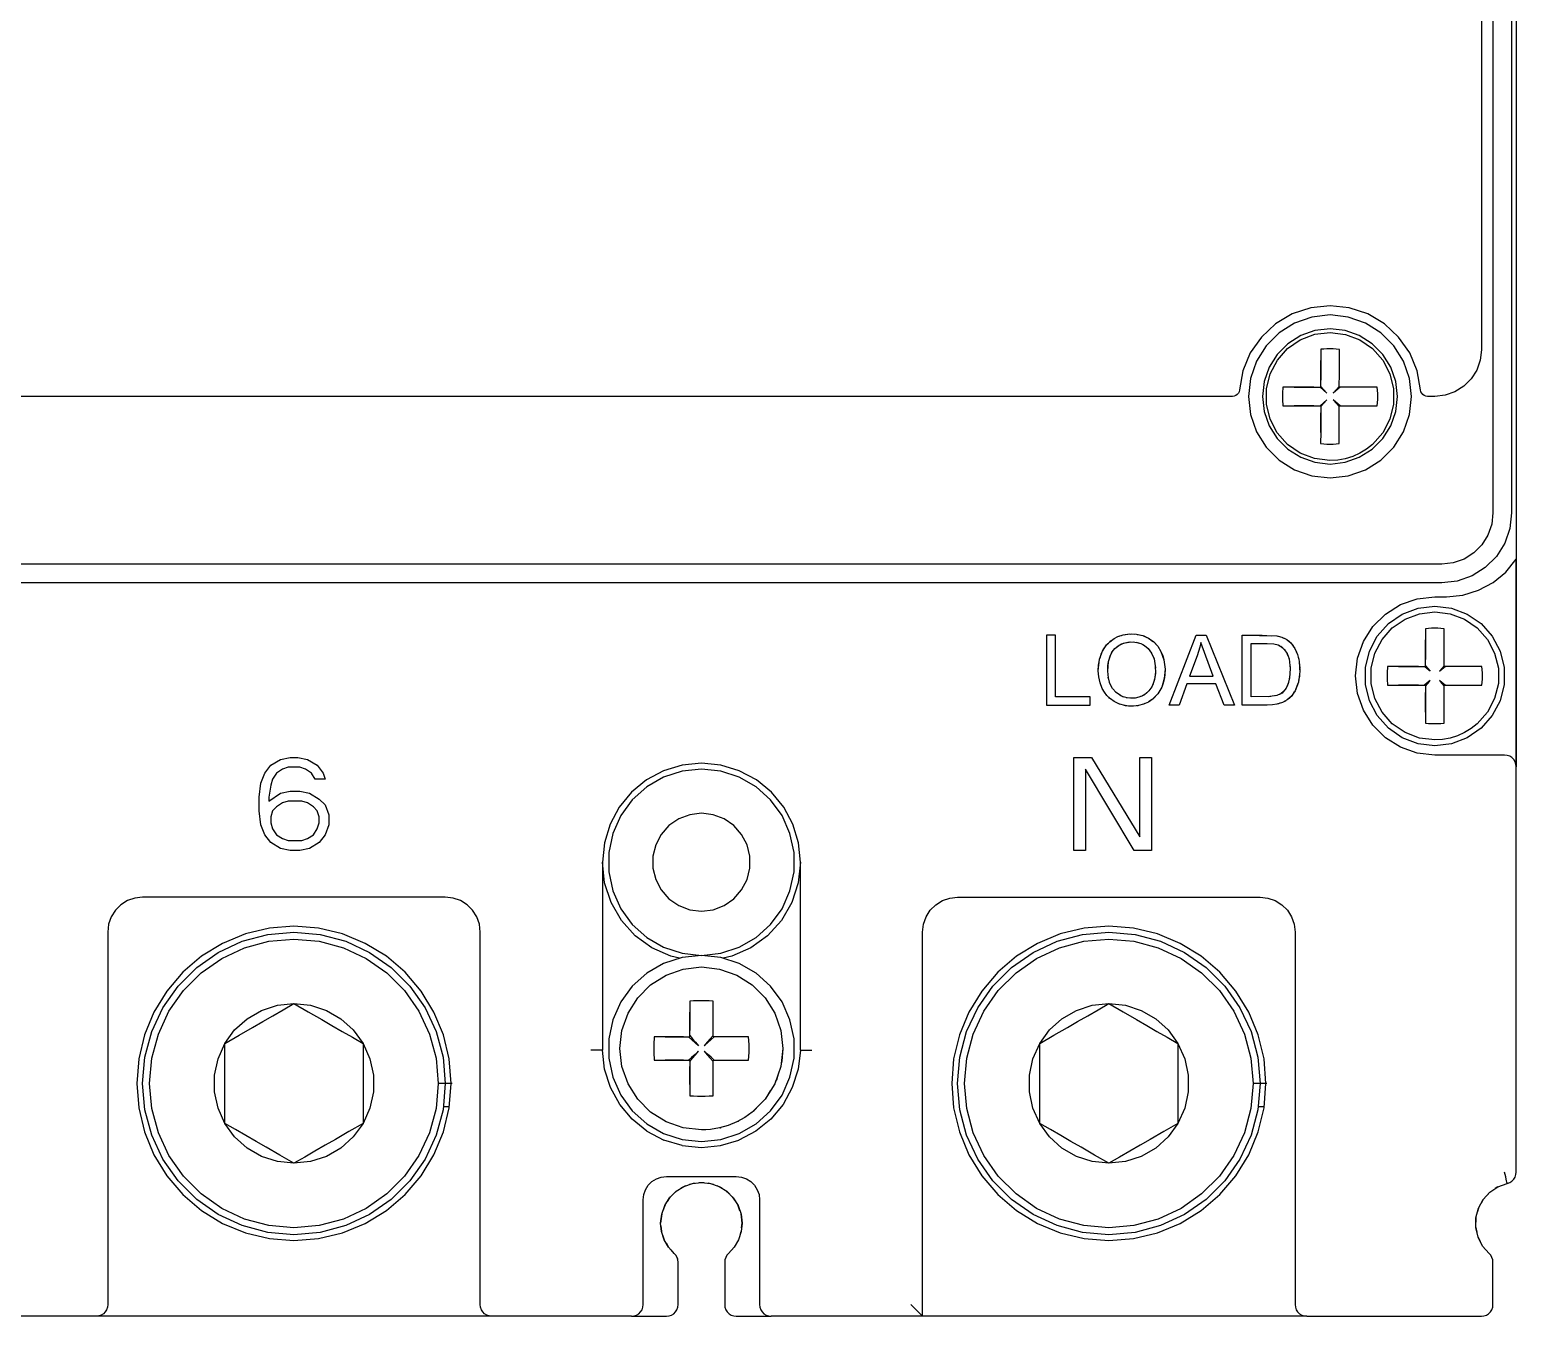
# Model space of a CAD drawing. Header units: millimetres. Extents: x 0 to 140, y 0 to 165.
# Drawn here: x 76.2 to 140, y 0 to 55.3 of the extents above; entities that cross this region are included whole.
import ezdxf

# ---------------------------------------------------------------- set-up
doc = ezdxf.new("R2010")
doc.units = ezdxf.units.MM

# ---------------------------------------------------------------- blocks, each defined once
blk = doc.blocks.new('CHINT_c12300cec1bf50f1a5ea04797eda94dc_FACE_0')
at = {"color": 141, "linetype": 'Continuous', "true_color": 0x40d9ff}
for p, q in [((131.601, 41.046), (131.601, 40.202)), ((131.298, 39.901), (130.454, 39.901)), ((130.454, 39.101), (131.298, 39.101)), ((131.599, 38.798), (131.599, 37.954)), ((122.758, 28.672), (122.934, 28.807)), ((122.98, 28.833), (123.135, 28.901)), ((123.182, 28.918), (123.39, 28.957)), ((123.432, 28.957), (123.61, 28.95)), ((123.667, 28.942), (123.872, 28.886)), ((123.953, 28.843), (124.036, 28.8)), ((128.618, 28.896), (129.592, 28.875)), ((129.762, 28.833), (129.832, 28.799)), ((129.883, 28.772), (129.967, 28.699)), ((136.1, 29.055), (136.1, 28.206)), ((122.454, 27.705), (122.487, 28.102)), ((122.489, 28.117), (122.568, 28.38)), ((122.62, 28.486), (122.648, 28.537)), ((124.184, 28.676), (124.215, 28.639)), ((124.314, 28.507), (124.346, 28.449)), ((124.427, 28.262), (124.442, 28.218)), ((130.028, 28.644), (130.072, 28.584)), ((130.15, 28.472), (130.181, 28.398)), ((130.234, 28.256), (130.251, 28.175)), ((124.5, 27.658), (124.477, 27.447)), ((124.491, 27.96), (124.498, 27.831)), ((130.275, 27.552), (130.235, 27.291)), ((130.282, 27.9), (130.287, 27.73)), ((135.794, 27.9), (134.945, 27.9)), ((122.49, 27.38), (122.476, 27.449)), ((122.564, 27.143), (122.535, 27.221)), ((122.673, 26.945), (122.658, 26.965)), ((124.216, 26.854), (124.047, 26.708)), ((124.363, 27.07), (124.331, 27.013)), ((124.465, 27.365), (124.387, 27.122)), ((130.117, 26.979), (130.106, 26.961)), ((130.216, 27.212), (130.144, 27.036)), ((134.945, 27.1), (135.794, 27.1)), ((122.82, 26.779), (122.797, 26.802)), ((123.042, 26.633), (122.985, 26.661)), ((123.151, 26.591), (123.105, 26.606)), ((123.373, 26.547), (123.249, 26.565)), ((123.601, 26.547), (123.436, 26.541)), ((123.795, 26.585), (123.625, 26.548)), ((123.922, 26.634), (123.858, 26.609)), ((124.034, 26.698), (123.937, 26.642)), ((129.458, 26.615), (129.34, 26.608)), ((129.733, 26.664), (129.668, 26.649)), ((129.882, 26.729), (129.833, 26.706)), ((129.994, 26.815), (129.895, 26.738)), ((136.1, 26.794), (136.1, 25.945)), ((104.5, 13.053), (104.5, 12.272)), ((104.228, 12), (103.447, 12)), ((108.5, 11.5), (108.457, 10.95)), ((103.447, 11), (104.228, 11)), ((108.457, 10.95), (108.426, 10.841)), ((108.457, 10.95), (108.438, 10.95)), ((100.844, 10.607), (100.844, 10.607)), ((104.5, 10.728), (104.5, 9.947)), ((109.156, 10.607), (109.156, 10.607)), ((94.288, 10), (93.7, 10)), ((101.095, 9.822), (101.095, 9.822)), ((108.905, 9.822), (108.905, 9.822)), ((129.288, 10), (128.7, 10)), ((94.171, 9), (93.913, 9)), ((101.492, 9.1), (101.492, 9.1)), ((108.508, 9.1), (108.508, 9.1)), ((129.171, 9), (128.913, 9)), ((102.021, 8.468), (102.021, 8.468)), ((107.979, 8.468), (107.979, 8.468)), ((107.338, 7.95), (107.338, 7.95)), ((103.391, 7.566), (103.391, 7.566)), ((103.665, 5.125), (103.525, 4.922)), ((103.963, 5.402), (103.787, 5.246)), ((104.316, 5.603), (104.113, 5.496)), ((104.707, 5.717), (104.486, 5.662)), ((105.113, 5.737), (104.886, 5.737)), ((105.514, 5.663), (105.293, 5.717)), ((105.887, 5.496), (105.683, 5.603)), ((106.213, 5.246), (106.037, 5.402)), ((106.474, 4.923), (106.334, 5.125)), ((138.859, 5.327), (138.745, 5.202)), ((139.212, 5.562), (139.094, 5.484)), ((139.611, 5.706), (139.611, 5.706)), ((139.717, 5.743), (139.717, 5.743)), ((103.44, 4.786), (103.343, 4.53)), ((106.656, 4.532), (106.56, 4.786)), ((138.371, 4.64), (138.324, 4.458)), ((138.573, 5.013), (138.487, 4.853)), ((103.299, 4.404), (103.25, 4)), ((103.262, 3.884), (103.289, 3.634)), ((106.75, 4.001), (106.701, 4.404)), ((106.728, 3.793), (106.75, 4)), ((138.265, 4.229), (138.263, 4.037)), ((103.334, 3.497), (103.403, 3.285)), ((106.644, 3.428), (106.711, 3.635)), ((138.261, 3.805), (138.306, 3.615)), ((138.359, 3.392), (138.45, 3.216)), ((103.481, 3.15), (103.588, 2.967)), ((106.097, 2.618), (106.097, 2.618)), ((106.167, 2.696), (106.167, 2.696)), ((138.553, 3.015), (138.685, 2.865)), ((106.011, 2.428), (106.011, 2.428)), ((106.044, 2.527), (106.044, 2.527)), ((96, 0), (79, 0)), ((103.611, 0.013), (103.611, 0.013)), ((103.717, 0.05), (103.717, 0.05)), ((103.812, 0.109), (103.812, 0.109)), ((103.891, 0.188), (103.891, 0.188)), ((103.95, 0.283), (103.95, 0.283)), ((103.987, 0.389), (103.987, 0.389)), ((114.5, 0), (108, 0)), ((131, 0), (114.5, 0)), ((138.611, 0.013), (138.611, 0.013)), ((138.812, 0.109), (138.812, 0.109)), ((138.891, 0.188), (138.891, 0.188)), ((138.95, 0.283), (138.95, 0.283)), ((138.987, 0.389), (138.987, 0.389))]:
    blk.add_line(p, q, dxfattribs=at)
for points in [[(139.8, 130.5), (139.8, 34.5), (139.725, 33.832), (139.503, 33.198), (139.145, 32.63), (138.67, 32.155), (138.102, 31.797), (137.468, 31.575), (136.8, 31.5), (3.2, 31.5), (2.532, 31.575), (1.898, 31.797), (1.33, 32.155), (0.855, 32.63), (0.497, 33.198), (0.275, 33.832)], [(139, 130.5), (139, 34.5), (138.945, 34.01), (138.782, 33.545), (138.52, 33.128), (138.172, 32.78), (137.755, 32.518), (137.29, 32.355), (136.8, 32.3), (3.2, 32.3), (2.71, 32.355), (2.245, 32.518), (1.828, 32.78), (1.48, 33.128), (1.218, 33.545), (1.055, 34.01), (1, 34.5), (1, 130.5)], [(138.5, 118.5), (138.5, 41.5), (138.45, 41.055), (138.302, 40.632), (138.064, 40.253), (137.747, 39.936), (137.368, 39.698), (136.945, 39.55), (136.5, 39.5), (136.189, 39.5), (136.115, 39.509), (136.046, 39.537), (135.985, 39.58), (135.937, 39.638), (135.905, 39.705), (135.89, 39.779), (135.742, 40.599), (135.423, 41.369), (134.947, 42.054), (134.337, 42.622), (133.62, 43.048), (132.829, 43.311), (132, 43.4), (131.171, 43.311), (130.38, 43.048), (129.663, 42.622), (129.053, 42.054), (128.577, 41.369), (128.258, 40.599), (128.11, 39.779), (128.095, 39.705), (128.063, 39.638), (128.015, 39.58), (127.954, 39.537), (127.885, 39.509), (127.811, 39.5), (12.189, 39.5)], [(139.8, 60.1), (140, 60.1), (140, 60.586), (140, 23.6), (140, 32.51)], [(140, 60.1), (140, 33.719), (140, 33.067), (140, 32.828), (140, 32.689), (140, 32.61), (140, 32.554), (140, 32.523), (140, 32.513), (140, 32.51)], [(132.779, 42.912), (132, 43), (131.221, 42.912), (130.481, 42.653), (129.818, 42.236), (129.264, 41.682), (128.847, 41.019), (128.588, 40.279), (128.5, 39.5), (128.588, 38.721), (128.847, 37.981), (129.264, 37.318), (129.818, 36.764), (130.481, 36.347), (131.221, 36.088), (132, 36), (132.779, 36.088), (133.519, 36.347), (134.182, 36.764), (134.736, 37.318), (135.153, 37.981), (135.412, 38.721), (135.5, 39.5), (135.412, 40.279), (135.153, 41.019), (134.736, 41.682), (134.182, 42.236), (133.519, 42.653), (132.779, 42.912)], [(131.355, 36.673), (132, 36.6), (132.645, 36.673), (133.258, 36.887), (133.808, 37.233), (134.267, 37.692), (134.613, 38.242), (134.827, 38.855), (134.9, 39.5), (134.827, 40.145), (134.613, 40.758), (134.267, 41.308), (133.808, 41.767), (133.258, 42.113), (132.645, 42.327), (132, 42.4), (131.355, 42.327), (130.742, 42.113), (130.192, 41.767), (129.733, 41.308), (129.387, 40.758), (129.173, 40.145), (129.1, 39.5), (129.173, 38.855), (129.387, 38.242), (129.733, 37.692), (130.192, 37.233), (130.742, 36.887), (131.355, 36.673)], [(132.329, 36.77), (131.997, 36.75), (131.339, 36.831), (130.72, 37.066), (130.174, 37.443), (129.735, 37.94), (129.428, 38.527), (129.27, 39.171), (129.27, 39.834), (129.43, 40.478), (129.738, 41.064), (130.178, 41.56), (130.724, 41.936), (131.344, 42.171), (132.003, 42.25), (132.661, 42.169), (133.28, 41.934), (133.826, 41.557), (134.265, 41.06), (134.572, 40.473), (134.73, 39.829), (134.73, 39.166), (134.57, 38.522), (134.262, 37.936), (133.822, 37.44), (133.56, 37.235), (133.276, 37.064), (132.973, 36.928), (132.656, 36.829), (132.329, 36.77)], [(131.599, 37.954), (131.598, 37.476), (131.731, 37.461), (131.864, 37.453), (131.998, 37.45), (132.132, 37.453), (132.265, 37.461), (132.398, 37.475), (132.399, 37.954), (132.399, 38.504), (132.4, 39.1), (132.996, 39.099), (133.546, 39.099), (134.024, 39.098), (134.047, 39.364), (134.047, 39.632), (134.025, 39.898), (133.546, 39.899), (132.996, 39.899), (132.4, 39.9), (132.401, 40.496), (132.401, 41.046), (132.402, 41.524), (132.269, 41.539), (132.136, 41.547), (132.002, 41.55), (131.868, 41.547), (131.735, 41.539), (131.602, 41.525), (131.601, 41.046)], [(131.601, 40.202), (131.601, 40.496), (131.601, 41.046)], [(130.454, 39.901), (129.976, 39.902), (129.953, 39.636), (129.953, 39.368), (129.975, 39.102), (130.454, 39.101)], [(130.454, 39.901), (131.004, 39.901), (131.298, 39.901)], [(131.298, 39.901), (131.6, 39.9), (131.601, 40.202)], [(131.6, 39.929), (131.861, 39.639), (131.571, 39.9)], [(132.429, 39.9), (132.139, 39.639), (132.4, 39.929)], [(131.298, 39.101), (131.004, 39.101), (130.454, 39.101)], [(131.298, 39.101), (131.6, 39.1), (131.599, 38.798)], [(131.6, 39.071), (131.861, 39.361), (131.571, 39.1)], [(132.429, 39.1), (132.139, 39.361), (132.4, 39.071)], [(131.599, 37.954), (131.599, 38.504), (131.599, 38.798)], [(140, 23.6), (139.987, 23.711), (139.95, 23.817), (139.891, 23.912), (139.812, 23.991), (139.717, 24.05), (139.611, 24.087), (139.5, 24.1), (136.5, 24.1), (135.743, 24.185), (135.025, 24.437), (134.38, 24.842), (133.842, 25.38), (133.437, 26.025), (133.185, 26.743), (133.1, 27.5), (133.185, 28.257), (133.437, 28.975), (133.842, 29.62), (134.38, 30.158), (135.025, 30.563), (135.743, 30.815), (136.5, 30.9), (137, 30.9), (137.705, 30.97), (138.382, 31.176), (139.006, 31.511), (139.552, 31.961), (140, 32.51)], [(135.782, 30.413), (136.5, 30.5), (137.218, 30.413), (137.894, 30.156), (138.489, 29.746), (138.969, 29.204), (139.305, 28.564), (139.478, 27.862), (139.478, 27.138), (139.305, 26.436), (138.969, 25.796), (138.489, 25.254), (137.894, 24.844), (137.218, 24.587), (136.5, 24.5), (135.782, 24.587), (135.106, 24.844), (134.511, 25.254), (134.031, 25.796), (133.695, 26.436), (133.522, 27.138), (133.522, 27.862), (133.695, 28.564), (134.031, 29.204), (134.511, 29.746), (135.106, 30.156), (135.782, 30.413)], [(136.831, 24.77), (136.5, 24.75), (135.842, 24.83), (135.222, 25.065), (134.676, 25.442), (134.237, 25.938), (133.929, 26.525), (133.77, 27.169), (133.77, 27.831), (133.929, 28.475), (134.237, 29.062), (134.676, 29.558), (135.222, 29.935), (135.842, 30.17), (136.5, 30.25), (137.158, 30.17), (137.778, 29.935), (138.324, 29.558), (138.763, 29.062), (139.071, 28.475), (139.23, 27.831), (139.23, 27.169), (139.071, 26.525), (138.763, 25.938), (138.324, 25.442), (138.062, 25.237), (137.778, 25.065), (137.475, 24.929), (137.158, 24.83), (136.831, 24.77)], [(136.1, 25.945), (136.1, 25.474), (136.233, 25.46), (136.366, 25.453), (136.5, 25.45), (136.634, 25.453), (136.767, 25.46), (136.9, 25.474), (136.9, 25.945), (136.9, 26.496), (136.9, 27.1), (137.504, 27.1), (138.055, 27.1), (138.526, 27.1), (138.547, 27.366), (138.547, 27.634), (138.526, 27.9), (138.055, 27.9), (137.504, 27.9), (136.9, 27.9), (136.9, 28.504), (136.9, 29.055), (136.9, 29.526), (136.767, 29.54), (136.634, 29.547), (136.5, 29.55), (136.366, 29.547), (136.233, 29.54), (136.1, 29.526), (136.1, 29.055)], [(120.216, 26.604), (120.216, 29.25), (119.819, 29.25), (119.819, 26.25), (121.694, 26.25), (121.694, 26.604), (120.216, 26.604)], [(124.739, 28.551), (124.865, 28.193), (124.913, 27.791), (124.882, 27.383), (124.77, 27.012), (124.602, 26.728), (124.403, 26.52), (124.197, 26.378), (123.995, 26.287), (123.78, 26.228), (123.56, 26.201), (123.34, 26.205), (123.126, 26.24), (122.923, 26.305), (122.735, 26.396), (122.567, 26.513), (122.421, 26.654), (122.31, 26.8), (122.217, 26.962), (122.122, 27.202), (122.065, 27.454), (122.045, 27.711), (122.1, 28.219), (122.226, 28.566), (122.405, 28.835), (122.538, 28.97), (122.727, 29.108), (122.893, 29.192), (123.117, 29.264), (123.396, 29.301), (123.683, 29.291), (123.958, 29.23), (124.208, 29.118), (124.427, 28.962), (124.601, 28.774), (124.739, 28.551)], [(122.258, 28.615), (122.307, 28.705), (122.393, 28.817)], [(122.414, 28.843), (122.421, 28.853), (122.481, 28.911)], [(122.547, 28.976), (122.556, 28.985), (122.628, 29.035)], [(122.744, 29.116), (122.756, 29.124), (122.793, 29.141)], [(122.758, 28.672), (122.83, 28.736), (122.906, 28.791), (123.05, 28.871), (123.206, 28.927), (123.372, 28.956), (123.542, 28.96), (123.709, 28.936), (123.87, 28.887), (124.034, 28.801), (124.192, 28.67), (124.332, 28.483), (124.44, 28.231), (124.496, 27.933), (124.501, 27.614), (124.463, 27.347), (124.409, 27.168), (124.346, 27.033), (124.216, 26.854)], [(122.937, 29.206), (122.977, 29.224), (123.044, 29.241)], [(123.167, 29.271), (123.219, 29.283), (123.318, 29.291)], [(123.436, 29.299), (123.483, 29.303), (123.595, 29.294)], [(123.712, 29.284), (123.747, 29.281), (123.871, 29.249)], [(123.977, 29.221), (123.998, 29.215), (124.136, 29.15)], [(124.217, 29.112), (124.227, 29.107), (124.396, 28.984)], [(124.428, 28.96), (124.43, 28.959), (124.544, 28.836)], [(124.602, 28.774), (124.602, 28.773), (124.739, 28.551)], [(125.518, 26.25), (125.097, 26.25), (126.249, 29.25), (126.677, 29.25), (127.904, 26.25), (127.452, 26.25), (127.102, 27.159), (125.848, 27.159), (125.518, 26.25)], [(126.355, 28.55), (126.292, 28.362), (125.962, 27.482), (126.979, 27.482), (126.453, 28.935), (126.409, 28.741), (126.355, 28.55)], [(128.221, 29.25), (129.09, 29.251), (129.493, 29.226)], [(128.221, 29.25), (129.714, 29.222), (129.928, 29.166), (130.142, 29.057), (130.311, 28.916), (130.49, 28.678), (130.605, 28.422), (130.675, 28.129), (130.7, 27.691), (130.64, 27.228), (130.502, 26.864), (130.338, 26.621), (130.165, 26.466), (129.964, 26.358), (129.722, 26.288), (129.524, 26.26), (129.304, 26.25), (128.221, 26.25), (128.221, 29.25)], [(129.994, 26.815), (129.938, 26.766), (129.874, 26.724), (129.715, 26.656), (129.419, 26.609), (128.618, 26.604), (128.618, 28.896)], [(128.618, 28.896), (129.297, 28.895), (129.585, 28.877), (129.774, 28.83), (129.892, 28.767), (130.034, 28.638), (130.158, 28.459), (130.244, 28.229), (130.292, 27.811), (130.266, 27.417), (130.206, 27.172), (130.114, 26.972), (129.994, 26.815)], [(129.763, 29.209), (129.787, 29.207), (129.838, 29.19)], [(129.979, 29.14), (130.029, 29.123), (130.084, 29.086)], [(130.19, 29.017), (130.231, 28.99), (130.263, 28.956)], [(130.355, 28.858), (130.414, 28.795), (130.449, 28.733)], [(136.1, 28.206), (136.1, 28.504), (136.1, 29.055)], [(122.045, 27.711), (122.057, 27.959), (122.092, 28.187), (122.098, 28.205)], [(122.121, 28.279), (122.185, 28.478), (122.213, 28.531)], [(122.454, 27.705), (122.463, 27.926), (122.49, 28.125), (122.55, 28.344), (122.64, 28.527), (122.758, 28.672)], [(124.739, 28.551), (124.814, 28.372), (124.862, 28.204)], [(124.866, 28.189), (124.868, 28.18), (124.888, 28.007)], [(130.529, 28.592), (130.564, 28.529), (130.58, 28.478)], [(130.634, 28.3), (130.659, 28.217), (130.664, 28.173)], [(135.794, 27.9), (136.1, 27.9), (136.1, 28.206)], [(124.216, 26.854), (124.126, 26.767), (124.029, 26.694), (123.922, 26.633), (123.794, 26.584), (123.627, 26.548), (123.454, 26.539), (123.282, 26.556), (123.117, 26.6), (122.994, 26.655), (122.811, 26.786), (122.661, 26.959), (122.549, 27.171), (122.479, 27.42), (122.454, 27.705)], [(124.913, 27.782), (124.914, 27.774), (124.886, 27.408), (124.883, 27.394)], [(130.692, 27.623), (130.687, 27.492), (130.649, 27.299)], [(130.681, 28.026), (130.7, 27.86), (130.696, 27.762)], [(134.945, 27.9), (134.474, 27.9), (134.453, 27.634), (134.453, 27.366), (134.474, 27.1), (134.945, 27.1)], [(134.945, 27.9), (135.496, 27.9), (135.794, 27.9)], [(136.1, 27.939), (136.196, 27.824), (136.296, 27.704), (136.177, 27.803), (136.061, 27.9)], [(136.9, 27.939), (136.803, 27.823), (136.704, 27.704), (136.824, 27.804), (136.939, 27.9)], [(124.749, 26.977), (124.723, 26.917), (124.621, 26.76)], [(124.873, 27.353), (124.823, 27.15), (124.784, 27.058)], [(130.631, 27.204), (130.624, 27.168), (130.52, 26.899), (130.508, 26.879)], [(135.794, 27.1), (135.496, 27.1), (134.945, 27.1)], [(135.794, 27.1), (136.1, 27.1), (136.1, 26.794)], [(136.1, 27.061), (136.197, 27.177), (136.296, 27.296), (136.176, 27.196), (136.061, 27.1)], [(136.939, 27.1), (136.823, 27.197), (136.704, 27.296), (136.804, 27.176), (136.9, 27.061)], [(122.377, 26.711), (122.353, 26.737), (122.339, 26.762)], [(122.546, 26.534), (122.527, 26.547), (122.494, 26.584)], [(122.734, 26.397), (122.732, 26.398), (122.72, 26.407)], [(123.015, 26.275), (122.961, 26.29), (122.945, 26.298)], [(123.263, 26.218), (123.212, 26.222), (123.176, 26.232)], [(123.512, 26.202), (123.476, 26.199), (123.423, 26.203)], [(123.76, 26.225), (123.744, 26.221), (123.688, 26.216)], [(124.044, 26.309), (124.005, 26.29), (124, 26.289)], [(124.334, 26.472), (124.233, 26.399), (124.214, 26.39)], [(124.596, 26.721), (124.589, 26.712), (124.425, 26.538), (124.412, 26.529)], [(129.844, 26.323), (129.782, 26.301), (129.758, 26.298)], [(130.107, 26.435), (130.053, 26.398), (130.012, 26.383)], [(130.291, 26.579), (130.239, 26.523), (130.199, 26.497)], [(130.467, 26.811), (130.389, 26.684), (130.358, 26.651)], [(136.1, 25.945), (136.1, 26.496), (136.1, 26.794)], [(86.917, 22.468), (87.333, 22.553), (87.75, 22.553), (88.167, 22.468), (88.583, 22.213), (88.833, 21.957), (89, 21.532), (89, 21.106), (88.833, 20.681), (88.583, 20.34), (88.167, 20.085), (87.75, 20), (87.333, 20), (86.917, 20.085), (86.5, 20.34), (86.25, 20.681), (86.083, 21.106), (86, 21.702), (86, 22.298), (86.083, 22.894), (86.25, 23.319), (86.5, 23.66), (86.917, 23.915), (87.333, 24), (87.667, 24), (88.083, 23.915), (88.5, 23.66), (88.75, 23.319), (88.833, 23.064), (88.417, 23.064), (88.25, 23.319), (88, 23.489), (87.75, 23.574), (87.25, 23.574), (87, 23.489), (86.75, 23.319), (86.583, 23.064), (86.5, 22.809), (86.417, 22.298), (86.417, 22.128), (86.917, 22.468)], [(109.25, 19.5), (109.168, 20.329), (108.926, 21.126), (108.534, 21.861), (108.005, 22.505), (107.361, 23.034), (106.626, 23.426), (105.829, 23.668), (105, 23.75), (104.171, 23.668), (103.374, 23.426), (102.639, 23.034), (101.995, 22.505), (101.466, 21.861), (101.074, 21.126), (100.832, 20.329), (100.75, 19.5)], [(124.333, 24), (124.333, 20), (123.583, 20), (121.5, 23.489), (121.5, 20), (121, 20), (121, 24), (121.75, 24), (123.833, 20.596), (123.833, 24), (124.333, 24)], [(105, 15.5), (105.832, 15.587), (106.627, 15.846), (107.351, 16.264), (107.973, 16.823), (108.464, 17.5), (108.804, 18.264), (108.978, 19.082), (108.978, 19.918), (108.804, 20.736), (108.464, 21.5), (107.973, 22.177), (107.351, 22.736), (106.627, 23.154), (105.832, 23.413), (105, 23.5), (104.168, 23.413), (103.373, 23.154), (102.649, 22.736), (102.027, 22.177), (101.536, 21.5), (101.196, 20.736), (101.022, 19.918), (101.022, 19.082), (101.196, 18.264), (101.536, 17.5), (102.027, 16.823), (102.649, 16.264), (103.373, 15.846), (104.168, 15.587), (105, 15.5)], [(139.891, 5.882), (139.95, 5.977), (139.987, 6.082), (140, 6.194), (140, 23.6)], [(88.333, 20.681), (88.5, 20.936), (88.583, 21.191), (88.583, 21.447), (88.5, 21.702), (88.333, 21.872), (88.083, 22.043), (87.833, 22.128), (87.25, 22.128), (87, 22.043), (86.75, 21.872), (86.583, 21.702), (86.5, 21.447), (86.5, 21.191), (86.583, 20.936), (86.75, 20.681), (87, 20.511), (87.25, 20.426), (87.833, 20.426), (88.083, 20.511), (88.333, 20.681)], [(105.503, 21.539), (105, 21.6), (104.497, 21.539), (104.024, 21.359), (103.607, 21.072), (103.272, 20.693), (103.036, 20.245), (102.915, 19.753), (102.915, 19.247), (103.036, 18.755), (103.272, 18.307), (103.607, 17.928), (104.024, 17.641), (104.497, 17.461), (105, 17.4), (105.503, 17.461), (105.976, 17.641), (106.393, 17.928), (106.728, 18.307), (106.964, 18.755), (107.085, 19.247), (107.085, 19.753), (106.964, 20.245), (106.728, 20.693), (106.393, 21.072), (105.976, 21.359), (105.503, 21.539)], [(100.75, 19.5), (100.75, 11.426), (100.75, 11.426)], [(104.062, 15.378), (103.687, 15.458), (102.875, 15.819), (102.156, 16.342), (101.562, 17.002), (101.117, 17.771), (100.843, 18.616), (100.75, 19.5)], [(109.25, 19.5), (109.157, 18.616), (108.883, 17.771), (108.438, 17.002), (107.844, 16.342), (107.125, 15.819), (106.313, 15.458), (105.938, 15.378)], [(109.25, 11.426), (109.25, 11.426), (109.25, 19.5)], [(102, 0), (96, 0), (95.889, 0.013), (95.783, 0.05), (95.688, 0.109), (95.609, 0.188), (95.55, 0.283), (95.513, 0.389), (95.5, 0.5), (95.5, 16.5), (95.462, 16.834), (95.351, 17.151), (95.173, 17.435), (94.935, 17.673), (94.651, 17.851), (94.334, 17.962), (94, 18), (81, 18), (80.666, 17.962), (80.349, 17.851), (80.065, 17.673), (79.827, 17.435), (79.649, 17.151), (79.538, 16.834), (79.5, 16.5), (79.5, 0.5), (79.487, 0.389), (79.45, 0.283), (79.391, 0.188), (79.312, 0.109), (79.217, 0.05), (79.111, 0.013), (79, 0), (73, 0)], [(114.5, 0), (114.5, 16.5), (114.538, 16.834), (114.649, 17.151), (114.827, 17.435), (115.065, 17.673), (115.349, 17.851), (115.666, 17.962), (116, 18), (129, 18), (129.334, 17.962), (129.651, 17.851), (129.935, 17.673), (130.173, 17.435), (130.351, 17.151), (130.462, 16.834), (130.5, 16.5), (130.5, 0.5), (130.513, 0.389), (130.55, 0.283), (130.609, 0.188), (130.688, 0.109), (130.783, 0.05), (130.889, 0.013), (131, 0), (138.5, 0), (138.611, 0.013), (138.717, 0.05), (138.812, 0.109), (138.891, 0.188), (138.95, 0.283), (138.987, 0.389), (139, 0.5), (139, 2.323), (138.989, 2.427), (138.956, 2.527), (138.904, 2.618), (138.833, 2.696), (138.554, 3.015), (138.359, 3.392), (138.261, 3.805), (138.265, 4.229), (138.371, 4.64), (138.573, 5.013), (138.859, 5.327), (139.212, 5.562), (139.611, 5.706)], [(86.444, 3.333), (87.5, 3.25), (88.556, 3.333), (89.586, 3.58), (90.564, 3.986), (91.468, 4.539), (92.273, 5.227), (92.961, 6.032), (93.514, 6.936), (93.92, 7.914), (94.167, 8.944), (94.25, 10), (94.167, 11.056), (93.92, 12.086), (93.514, 13.064), (92.961, 13.968), (92.273, 14.773), (91.468, 15.461), (90.564, 16.014), (89.586, 16.42), (88.556, 16.667), (87.5, 16.75), (86.444, 16.667), (85.414, 16.42), (84.436, 16.014), (83.532, 15.461), (82.727, 14.773), (82.039, 13.968), (81.486, 13.064), (81.08, 12.086), (80.833, 11.056), (80.75, 10), (80.833, 8.944), (81.08, 7.914), (81.486, 6.936), (82.039, 6.032), (82.727, 5.227), (83.532, 4.539), (84.436, 3.986), (85.414, 3.58), (86.444, 3.333)], [(121.444, 3.333), (122.5, 3.25), (123.556, 3.333), (124.586, 3.58), (125.564, 3.986), (126.468, 4.539), (127.273, 5.227), (127.961, 6.032), (128.514, 6.936), (128.92, 7.914), (129.167, 8.944), (129.25, 10), (129.167, 11.056), (128.92, 12.086), (128.514, 13.064), (127.961, 13.968), (127.273, 14.773), (126.468, 15.461), (125.564, 16.014), (124.586, 16.42), (123.556, 16.667), (122.5, 16.75), (121.444, 16.667), (120.414, 16.42), (119.436, 16.014), (118.532, 15.461), (117.727, 14.773), (117.039, 13.968), (116.486, 13.064), (116.08, 12.086), (115.833, 11.056), (115.75, 10), (115.833, 8.944), (116.08, 7.914), (116.486, 6.936), (117.039, 6.032), (117.727, 5.227), (118.532, 4.539), (119.436, 3.986), (120.414, 3.58), (121.444, 3.333)], [(88.629, 3.599), (87.5, 3.5), (86.371, 3.599), (85.277, 3.892), (84.25, 4.371), (83.322, 5.021), (82.521, 5.822), (81.871, 6.75), (81.392, 7.777), (81.099, 8.871), (81, 10), (81.099, 11.129), (81.392, 12.223), (81.871, 13.25), (82.521, 14.178), (83.322, 14.979), (84.25, 15.629), (85.277, 16.108), (86.371, 16.401), (87.5, 16.5), (88.629, 16.401), (89.723, 16.108), (90.75, 15.629), (91.678, 14.979), (92.479, 14.178), (93.129, 13.25), (93.608, 12.223), (93.901, 11.129), (94, 10), (93.901, 8.871), (93.608, 7.777), (93.129, 6.75), (92.479, 5.822), (91.678, 5.021), (90.75, 4.371), (89.723, 3.892), (88.629, 3.599)], [(93.7, 10), (93.606, 8.923), (93.326, 7.879), (92.869, 6.9), (92.249, 6.015), (91.485, 5.251), (90.6, 4.631), (89.621, 4.174), (88.577, 3.894), (87.5, 3.8), (86.423, 3.894), (85.379, 4.174), (84.4, 4.631), (83.515, 5.251), (82.751, 6.015), (82.131, 6.9), (81.674, 7.879), (81.394, 8.923), (81.3, 10), (81.394, 11.077), (81.674, 12.121), (82.131, 13.1), (82.751, 13.985), (83.515, 14.749), (84.4, 15.369), (85.379, 15.826), (86.423, 16.106), (87.5, 16.2), (88.577, 16.106), (89.621, 15.826), (90.6, 15.369), (91.485, 14.749), (92.249, 13.985), (92.869, 13.1), (93.326, 12.121), (93.606, 11.077), (93.7, 10)], [(123.629, 3.599), (122.5, 3.5), (121.371, 3.599), (120.277, 3.892), (119.25, 4.371), (118.322, 5.021), (117.521, 5.822), (116.871, 6.75), (116.392, 7.777), (116.099, 8.871), (116, 10), (116.099, 11.129), (116.392, 12.223), (116.871, 13.25), (117.521, 14.178), (118.322, 14.979), (119.25, 15.629), (120.277, 16.108), (121.371, 16.401), (122.5, 16.5), (123.629, 16.401), (124.723, 16.108), (125.75, 15.629), (126.678, 14.979), (127.479, 14.178), (128.129, 13.25), (128.608, 12.223), (128.901, 11.129), (129, 10), (128.901, 8.871), (128.608, 7.777), (128.129, 6.75), (127.479, 5.822), (126.678, 5.021), (125.75, 4.371), (124.723, 3.892), (123.629, 3.599)], [(128.7, 10), (128.606, 8.923), (128.326, 7.879), (127.869, 6.9), (127.249, 6.015), (126.485, 5.251), (125.6, 4.631), (124.621, 4.174), (123.577, 3.894), (122.5, 3.8), (121.423, 3.894), (120.379, 4.174), (119.4, 4.631), (118.515, 5.251), (117.751, 6.015), (117.131, 6.9), (116.674, 7.879), (116.394, 8.923), (116.3, 10), (116.394, 11.077), (116.674, 12.121), (117.131, 13.1), (117.751, 13.985), (118.515, 14.749), (119.4, 15.369), (120.379, 15.826), (121.423, 16.106), (122.5, 16.2), (123.577, 16.106), (124.621, 15.826), (125.6, 15.369), (126.485, 14.749), (127.249, 13.985), (127.869, 13.1), (128.326, 12.121), (128.606, 11.077), (128.7, 10)], [(105, 15.5), (104.168, 15.413), (103.373, 15.154), (102.649, 14.736), (102.027, 14.177), (101.536, 13.5), (101.196, 12.736), (101.022, 11.918), (101.022, 11.082), (101.196, 10.264), (101.536, 9.5), (102.027, 8.823), (102.649, 8.264), (103.373, 7.846), (104.168, 7.587), (105, 7.5), (105.832, 7.587), (106.627, 7.846), (107.351, 8.264), (107.973, 8.823), (108.464, 9.5), (108.804, 10.264), (108.978, 11.082), (108.978, 11.918), (108.804, 12.736), (108.464, 13.5), (107.973, 14.177), (107.351, 14.736), (106.627, 15.154), (105.832, 15.413), (105, 15.5)], [(108.5, 11.5), (108.412, 10.721), (108.153, 9.981), (107.736, 9.318), (107.182, 8.764), (106.862, 8.536), (106.519, 8.347), (106.156, 8.196), (105.779, 8.088), (105.392, 8.022), (105.196, 8.006), (105, 8), (104.221, 8.088), (103.481, 8.347), (102.818, 8.764), (102.264, 9.318), (101.847, 9.981), (101.588, 10.721), (101.5, 11.5), (101.588, 12.279), (101.847, 13.019), (102.264, 13.682), (102.818, 14.236), (103.481, 14.653), (104.221, 14.912), (105, 15), (105.779, 14.912), (106.519, 14.653), (107.182, 14.236), (107.736, 13.682), (108.153, 13.019), (108.412, 12.279), (108.5, 11.5)], [(84.53, 11.715), (85.139, 12.067), (85.723, 12.404), (86.161, 12.657), (86.598, 12.909), (87.04, 13.164), (87.5, 13.43)], [(84.53, 11.715), (84.951, 12.295), (85.484, 12.775), (86.105, 13.133), (86.787, 13.355), (87.5, 13.43)], [(87.5, 13.43), (88.109, 13.078), (88.694, 12.741), (89.131, 12.488), (89.568, 12.236), (90.01, 11.981), (90.47, 11.715)], [(87.5, 13.43), (88.213, 13.355), (88.895, 13.133), (89.516, 12.775), (90.049, 12.295), (90.47, 11.715)], [(104.5, 9.947), (104.5, 9.472), (104.666, 9.46), (104.833, 9.453), (105, 9.45), (105.167, 9.453), (105.334, 9.46), (105.5, 9.472), (105.5, 9.947), (105.5, 10.46), (105.5, 11), (106.04, 11), (106.553, 11), (107.028, 11), (107.047, 11.333), (107.047, 11.667), (107.028, 12), (106.553, 12), (106.04, 12), (105.5, 12), (105.5, 12.54), (105.5, 13.053), (105.5, 13.528), (105.334, 13.54), (105.167, 13.547), (105, 13.55), (104.833, 13.547), (104.666, 13.54), (104.5, 13.528), (104.5, 13.053)], [(119.53, 11.715), (120.139, 12.067), (120.723, 12.404), (121.161, 12.657), (121.598, 12.909), (122.04, 13.164), (122.5, 13.43)], [(119.53, 11.715), (119.951, 12.295), (120.484, 12.775), (121.105, 13.133), (121.787, 13.355), (122.5, 13.43)], [(122.5, 13.43), (123.109, 13.078), (123.694, 12.741), (124.131, 12.488), (124.568, 12.236), (125.01, 11.981), (125.47, 11.715)], [(122.5, 13.43), (123.213, 13.355), (123.895, 13.133), (124.516, 12.775), (125.049, 12.295), (125.47, 11.715)], [(104.5, 12.272), (104.5, 12.54), (104.5, 13.053)], [(104.228, 12), (104.5, 12), (104.5, 12.272)], [(84.53, 8.285), (84.238, 8.94), (84.089, 9.641), (84.089, 10.359), (84.238, 11.06), (84.53, 11.715)], [(84.53, 8.285), (84.53, 8.988), (84.53, 9.664), (84.53, 10.168), (84.53, 10.673), (84.53, 11.183), (84.53, 11.715)], [(90.47, 11.715), (90.47, 11.012), (90.47, 10.336), (90.47, 9.832), (90.47, 9.327), (90.47, 8.817), (90.47, 8.285)], [(90.47, 11.715), (90.762, 11.06), (90.911, 10.359), (90.911, 9.641), (90.762, 8.94), (90.47, 8.285)], [(103.447, 12), (102.972, 12), (102.953, 11.667), (102.953, 11.333), (102.972, 11), (103.447, 11)], [(103.447, 12), (103.96, 12), (104.228, 12)], [(104.5, 12.055), (104.618, 11.92), (104.747, 11.772), (104.882, 11.618), (104.732, 11.749), (104.586, 11.877), (104.445, 12)], [(105.5, 12.055), (105.377, 11.914), (105.249, 11.768), (105.118, 11.618), (105.272, 11.753), (105.42, 11.882), (105.555, 12)], [(119.53, 8.285), (119.238, 8.94), (119.089, 9.641), (119.089, 10.359), (119.238, 11.06), (119.53, 11.715)], [(119.53, 8.285), (119.53, 8.988), (119.53, 9.664), (119.53, 10.168), (119.53, 10.673), (119.53, 11.183), (119.53, 11.715)], [(125.47, 11.715), (125.47, 11.012), (125.47, 10.336), (125.47, 9.832), (125.47, 9.327), (125.47, 8.817), (125.47, 8.285)], [(125.47, 11.715), (125.762, 11.06), (125.911, 10.359), (125.911, 9.641), (125.762, 8.94), (125.47, 8.285)], [(100.75, 11.426), (100.74, 11.425), (100.712, 11.425), (100.654, 11.425), (100.575, 11.424), (100.477, 11.423), (100.367, 11.422), (100.25, 11.421)], [(102.662, 7.95), (102.021, 8.468), (101.492, 9.1), (101.095, 9.822), (100.844, 10.607), (100.75, 11.426)], [(104.228, 11), (103.96, 11), (103.447, 11)], [(104.228, 11), (104.5, 11), (104.5, 10.728)], [(104.5, 10.945), (104.623, 11.086), (104.751, 11.232), (104.882, 11.382), (104.728, 11.247), (104.58, 11.118), (104.445, 11)], [(105.555, 11), (105.414, 11.123), (105.268, 11.251), (105.118, 11.382), (105.253, 11.228), (105.382, 11.08), (105.5, 10.945)], [(109.25, 11.426), (109.156, 10.607), (108.905, 9.822), (108.508, 9.1), (107.979, 8.468), (107.338, 7.95), (106.609, 7.566)], [(109.25, 11.426), (109.26, 11.425), (109.288, 11.425), (109.346, 11.425), (109.425, 11.424), (109.523, 11.423), (109.633, 11.422), (109.75, 11.421)], [(104.5, 9.947), (104.5, 10.46), (104.5, 10.728)], [(108.187, 10.076), (108.233, 10.159), (108.306, 10.417)], [(107.779, 9.386), (107.831, 9.441), (107.967, 9.685)], [(107.225, 8.806), (107.272, 8.838), (107.467, 9.048)], [(106.567, 8.373), (106.588, 8.381), (106.623, 8.404)], [(87.5, 6.57), (86.891, 6.922), (86.306, 7.259), (85.869, 7.512), (85.432, 7.764), (84.99, 8.019), (84.53, 8.285)], [(87.5, 6.57), (86.787, 6.645), (86.105, 6.867), (85.484, 7.225), (84.951, 7.705), (84.53, 8.285)], [(90.47, 8.285), (89.861, 7.933), (89.277, 7.596), (88.839, 7.343), (88.402, 7.091), (87.96, 6.836), (87.5, 6.57)], [(90.47, 8.285), (90.049, 7.705), (89.516, 7.225), (88.895, 6.867), (88.213, 6.645), (87.5, 6.57)], [(102.662, 7.95), (102.662, 7.95), (103.391, 7.566)], [(105.805, 8.095), (105.817, 8.097), (105.842, 8.106)], [(122.5, 6.57), (121.891, 6.922), (121.306, 7.259), (120.869, 7.512), (120.432, 7.764), (119.99, 8.019), (119.53, 8.285)], [(122.5, 6.57), (121.787, 6.645), (121.105, 6.867), (120.484, 7.225), (119.951, 7.705), (119.53, 8.285)], [(125.47, 8.285), (124.861, 7.933), (124.277, 7.596), (123.839, 7.343), (123.402, 7.091), (122.96, 6.836), (122.5, 6.57)], [(125.47, 8.285), (125.049, 7.705), (124.516, 7.225), (123.895, 6.867), (123.213, 6.645), (122.5, 6.57)], [(104.18, 7.329), (104.18, 7.329), (103.391, 7.566)], [(104.18, 7.329), (105, 7.249), (105.82, 7.329)], [(105.82, 7.329), (105.82, 7.329), (106.609, 7.566), (106.609, 7.566)], [(102, 0), (102.111, 0.013), (102.217, 0.05), (102.312, 0.109), (102.391, 0.188), (102.45, 0.283), (102.487, 0.389), (102.5, 0.5), (102.5, 5), (102.525, 5.223), (102.599, 5.434), (102.718, 5.623), (102.877, 5.782), (103.066, 5.901), (103.277, 5.975), (103.5, 6), (106.5, 6), (106.723, 5.975), (106.934, 5.901), (107.123, 5.782), (107.282, 5.623), (107.401, 5.434), (107.475, 5.223), (107.5, 5), (107.5, 0.5), (107.513, 0.389), (107.55, 0.283), (107.609, 0.188), (107.688, 0.109), (107.783, 0.05), (107.889, 0.013), (108, 0)], [(104, 2.323), (103.989, 2.428), (103.956, 2.527), (103.903, 2.618), (103.833, 2.696), (103.586, 2.968), (103.402, 3.286), (103.289, 3.635), (103.25, 4), (103.294, 4.389), (103.423, 4.759), (103.632, 5.091), (103.909, 5.368), (104.241, 5.577), (104.611, 5.706), (105, 5.75), (105.389, 5.706), (105.759, 5.577), (106.091, 5.368), (106.368, 5.091), (106.577, 4.759), (106.706, 4.389), (106.75, 4), (106.711, 3.635), (106.598, 3.286), (106.414, 2.968), (106.167, 2.696), (106.097, 2.618), (106.044, 2.527), (106.011, 2.428)], [(139.611, 5.706), (139.608, 5.718), (139.6, 5.755), (139.587, 5.813), (139.569, 5.89), (139.548, 5.982), (139.525, 6.085), (139.5, 6.194)], [(139.611, 5.706), (139.717, 5.743), (139.812, 5.803)], [(139.812, 5.803), (139.812, 5.803), (139.891, 5.882), (139.891, 5.882)], [(106.598, 3.286), (106.414, 2.968), (106.414, 2.968)], [(103.848, 2.68), (103.836, 2.693), (103.697, 2.846)], [(103.927, 2.577), (103.915, 2.602), (103.909, 2.609)], [(138.903, 2.618), (138.903, 2.619), (138.873, 2.652)], [(138.956, 2.527), (138.956, 2.528), (138.935, 2.564)], [(102, 0), (103.5, 0), (103.611, 0.013), (103.717, 0.05), (103.812, 0.109), (103.891, 0.188), (103.95, 0.283), (103.987, 0.389), (104, 0.5), (104, 2.323)], [(103.982, 2.447), (103.971, 2.489), (103.964, 2.505)], [(104, 2.323), (103.993, 2.408), (103.99, 2.42)], [(106.011, 2.428), (106, 2.323), (106, 0.5), (106.013, 0.389), (106.05, 0.283), (106.109, 0.188), (106.188, 0.109), (106.283, 0.05), (106.389, 0.013), (106.5, 0), (108, 0)], [(138.989, 2.427), (138.989, 2.428), (138.978, 2.461)], [(114, 0.5), (114.058, 0.442), (114.114, 0.386), (114.207, 0.293), (114.291, 0.209), (114.363, 0.137), (114.415, 0.085), (114.447, 0.053), (114.472, 0.028), (114.493, 0.007), (114.5, 0)]]:
    blk.add_lwpolyline(points, dxfattribs=at)
blk = doc.blocks.new('CHINT_c12300cec1bf50f1a5ea04797eda94dc')
at = {"color": 141, "true_color": 0x40d9ff}
blk.add_blockref('CHINT_c12300cec1bf50f1a5ea04797eda94dc_FACE_0', (0, 0), dxfattribs=at)

msp = doc.modelspace()

# ---------------------------------------------------------------- block references
at = {"color": 141, "true_color": 0x40d9ff}
msp.add_blockref('CHINT_c12300cec1bf50f1a5ea04797eda94dc', (0, 0), dxfattribs=at)

doc.saveas('drawing.dxf')
